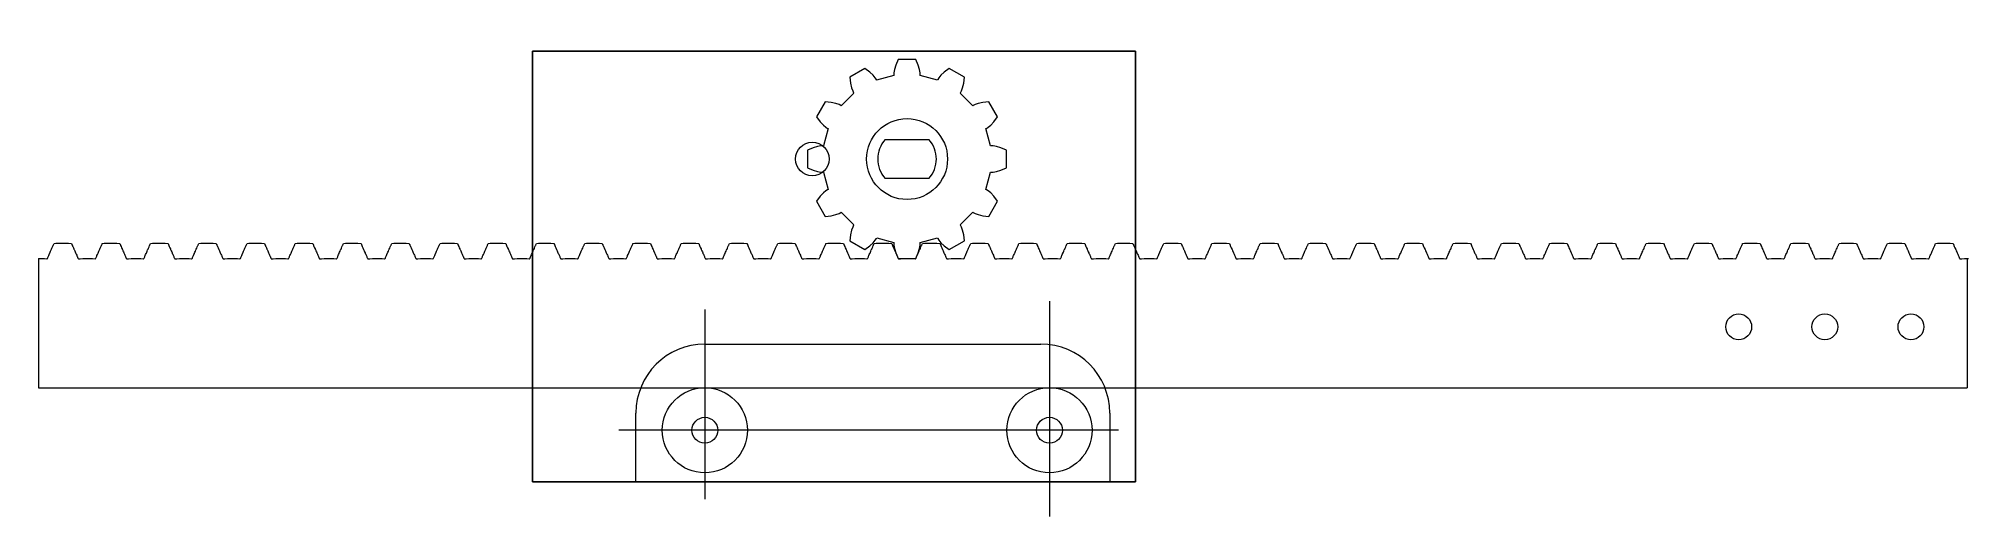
# Model space of a CAD drawing. Header units: millimetres. Extents: x -77 to 147, y -84 to -29.
import ezdxf

# ---------------------------------------------------------------- set-up
doc = ezdxf.new("R2010")
doc.units = ezdxf.units.MM
doc.layers.get('0').update_dxf_attribs({"linetype": 'CONTINUOUS', "lineweight": 0, "true_color": 0xffffff})
for name, color, linetype, lineweight, true_color in [('base', 7, 'CONTINUOUS', 0, 0x000000), ('midplate', 7, 'CONTINUOUS', 0, 0x000000), ('skeleton', 5, 'CONTINUOUS', 0, 0x0000ff), ('topplate', 7, 'CONTINUOUS', 0, 0x000000)]:
    doc.layers.add(name, color=color, linetype=linetype, lineweight=lineweight, true_color=true_color)

# ---------------------------------------------------------------- blocks, each defined once
blk = doc.blocks.new('rack')
for p, q in [((-5.94, -40.26), (-5.82, -39.97)), ((-5.82, -39.97), (-5.65, -39.62)), ((-5.65, -39.62), (-5.45, -39.21)), ((-5.45, -39.21), (-5.43, -39.18)), ((-5.43, -39.17), (-5.4, -39.12)), ((-5.43, -39.18), (-5.43, -39.17)), ((-5.4, -39.12), (-5.35, -38.96)), ((-5.35, -38.96), (-5.21, -38.6)), ((-5.21, -38.6), (-5.03, -38.18)), ((-5.03, -38.18), (-4.81, -37.71)), ((-4.81, -37.71), (-4.65, -37.4)), ((-4.65, -37.4), (-4.64, -37.35)), ((-4.64, -37.35), (-4.63, -37.34)), ((-4.63, -37.34), (-4.47, -36.94)), ((-4.47, -36.94), (-4.24, -36.39)), ((-4.24, -36.39), (-3.98, -35.84)), ((-3.98, -35.83), (-3.91, -35.69)), ((-3.98, -35.84), (-3.98, -35.83)), ((-3.91, -35.69), (-3.86, -35.57)), ((-3.86, -35.57), (-3.82, -35.5)), ((-3.82, -35.5), (-3.73, -35.26)), ((-3.73, -35.26), (-3.61, -34.97)), ((-3.61, -34.97), (-2.82, -34.91)), ((-2.82, -34.91), (-1.52, -34.84)), ((-1.52, -34.84), (-0.22, -34.81)), ((-0.22, -34.81), (1.09, -34.83)), ((1.09, -34.83), (2.39, -34.88)), ((2.39, -34.88), (3.61, -34.97)), ((3.61, -34.97), (3.64, -35.04)), ((3.64, -35.04), (3.8, -35.42)), ((3.8, -35.42), (3.82, -35.47)), ((3.82, -35.47), (3.88, -35.63)), ((3.88, -35.63), (3.94, -35.75)), ((3.94, -35.75), (3.96, -35.79)), ((3.96, -35.79), (4.15, -36.2)), ((4.15, -36.2), (4.4, -36.76)), ((4.4, -36.76), (4.6, -37.27)), ((4.6, -37.27), (4.65, -37.39)), ((4.65, -37.39), (4.72, -37.54)), ((4.72, -37.54), (4.96, -38.03)), ((4.96, -38.03), (5.15, -38.47)), ((5.15, -38.47), (5.3, -38.85)), ((5.3, -38.85), (5.41, -39.15)), ((5.41, -39.15), (5.59, -39.49)), ((5.59, -39.49), (5.77, -39.86)), ((5.77, -39.86), (5.9, -40.17)), ((-10, -41.22), (-9.82, -41.22)), ((-9.82, -41.22), (-8.71, -41.24)), ((-8.71, -41.24), (-7.61, -41.3)), ((-7.61, -41.3), (-6.63, -41.38)), ((-6.63, -41.38), (-6.61, -41.35)), ((-6.61, -41.35), (-6.53, -41.35)), ((-6.53, -41.35), (-6.49, -41.29)), ((-6.49, -41.29), (-6.43, -41.29)), ((-6.43, -41.29), (-6.38, -41.18)), ((-6.38, -41.18), (-6.33, -41.18)), ((-6.33, -41.18), (-6.27, -41.03)), ((-6.27, -41.03), (-6.24, -41.03)), ((-6.24, -41.03), (-6.17, -40.84)), ((-6.17, -40.84), (-6.15, -40.84)), ((-6.15, -40.84), (-6.03, -40.49)), ((-6.03, -40.49), (-5.94, -40.26)), ((5.9, -40.17), (6, -40.42)), ((6, -40.42), (6.07, -40.61)), ((6.07, -40.61), (6.1, -40.7)), ((6.1, -40.7), (6.1, -40.7)), ((6.1, -40.7), (6.1, -40.7)), ((6.1, -40.7), (6.18, -40.91)), ((6.18, -40.91), (6.18, -40.91)), ((6.18, -40.91), (6.2, -40.91)), ((6.2, -40.91), (6.27, -41.09)), ((6.27, -41.09), (6.27, -41.09)), ((6.27, -41.09), (6.31, -41.09)), ((6.31, -41.09), (6.36, -41.22)), ((6.36, -41.22), (6.36, -41.22)), ((6.36, -41.22), (6.42, -41.22)), ((6.42, -41.22), (6.46, -41.31)), ((6.46, -41.31), (6.46, -41.31)), ((6.46, -41.31), (6.53, -41.31)), ((6.53, -41.31), (6.56, -41.37)), ((6.56, -41.37), (6.65, -41.36)), ((6.56, -41.37), (6.56, -41.37)), ((6.65, -41.36), (6.66, -41.38)), ((6.66, -41.38), (7.25, -41.32)), ((6.66, -41.38), (6.66, -41.38)), ((7.25, -41.32), (8.34, -41.25)), ((8.34, -41.25), (9.45, -41.22)), ((9.45, -41.22), (10, -41.22))]:
    blk.add_line(p, q)
blk = doc.blocks.new('gear_12')
for p, q in [((-7.16, 40.76), (-14.18, 38.87)), ((-5.59, 38.81), (-7.16, 40.76)), ((-7.16, 40.76), (-7.16, 40.76)), ((7.16, 40.76), (5.59, 38.81)), ((14.18, 38.87), (7.16, 40.76)), ((-14.2, 32.01), (-20.62, 28.3)), ((-14.56, 36.4), (-14.61, 34.46)), ((-14.61, 34.46), (-14.47, 33.08)), ((-14.18, 38.87), (-14.56, 36.4)), ((-14.47, 33.08), (-14.29, 32.27)), ((-14.29, 32.27), (-14.2, 32.01)), ((-4.58, 37.15), (-5.59, 38.81)), ((-4.01, 35.89), (-4.58, 37.15)), ((-3.76, 35.09), (-4.01, 35.89)), ((-3.71, 34.82), (-3.76, 35.09)), ((3.71, 34.82), (-3.71, 34.82)), ((3.76, 35.09), (3.71, 34.82)), ((4.01, 35.89), (3.76, 35.09)), ((4.58, 37.15), (4.01, 35.89)), ((5.59, 38.81), (4.58, 37.15)), ((14.56, 36.4), (14.18, 38.87)), ((14.18, 38.87), (14.18, 38.87)), ((14.2, 32.01), (14.29, 32.27)), ((20.62, 28.3), (14.2, 32.01)), ((14.29, 32.27), (14.47, 33.08)), ((14.47, 33.08), (14.61, 34.46)), ((14.61, 34.46), (14.56, 36.4)), ((-26.58, 31.72), (-31.72, 26.58)), ((-31.72, 26.58), (-30.81, 24.25)), ((-30.81, 24.25), (-29.88, 22.54)), ((-24.25, 30.81), (-26.58, 31.72)), ((-26.58, 31.72), (-26.58, 31.72)), ((-22.54, 29.88), (-24.25, 30.81)), ((-21.41, 29.07), (-22.54, 29.88)), ((-20.8, 28.51), (-21.41, 29.07)), ((-20.62, 28.3), (-20.8, 28.51)), ((20.8, 28.51), (20.62, 28.3)), ((21.41, 29.07), (20.8, 28.51)), ((22.54, 29.88), (21.41, 29.07)), ((24.25, 30.81), (22.54, 29.88)), ((26.58, 31.72), (24.25, 30.81)), ((31.72, 26.58), (26.58, 31.72)), ((29.88, 22.54), (30.81, 24.25)), ((30.81, 24.25), (31.72, 26.58)), ((31.72, 26.58), (31.72, 26.58)), ((-28.3, 20.62), (-32.01, 14.2)), ((-29.88, 22.54), (-29.07, 21.41)), ((-29.07, 21.41), (-28.51, 20.8)), ((-28.51, 20.8), (-28.3, 20.62)), ((28.3, 20.62), (28.51, 20.8)), ((32.01, 14.2), (28.3, 20.62)), ((28.51, 20.8), (29.07, 21.41)), ((29.07, 21.41), (29.88, 22.54)), ((-38.87, 14.18), (-40.76, 7.16)), ((-36.4, 14.56), (-38.87, 14.18)), ((-38.87, 14.18), (-38.87, 14.18)), ((-34.46, 14.61), (-36.4, 14.56)), ((-33.08, 14.47), (-34.46, 14.61)), ((-32.27, 14.29), (-33.08, 14.47)), ((-32.01, 14.2), (-32.27, 14.29)), ((32.27, 14.29), (32.01, 14.2)), ((33.08, 14.47), (32.27, 14.29)), ((34.46, 14.61), (33.08, 14.47)), ((36.4, 14.56), (34.46, 14.61)), ((38.87, 14.18), (36.4, 14.56)), ((40.76, 7.16), (38.87, 14.18)), ((-40.76, 7.16), (-38.81, 5.59)), ((-38.81, 5.59), (-37.15, 4.58)), ((-37.15, 4.58), (-35.89, 4.01)), ((-35.89, 4.01), (-35.09, 3.76)), ((-35.09, 3.76), (-34.82, 3.71)), ((-34.82, 3.71), (-34.82, -3.71)), ((34.82, 3.71), (35.09, 3.76)), ((34.82, -3.71), (34.82, 3.71)), ((35.09, 3.76), (35.89, 4.01)), ((35.89, 4.01), (37.15, 4.58)), ((37.15, 4.58), (38.81, 5.59)), ((38.81, 5.59), (40.76, 7.16)), ((40.76, 7.16), (40.76, 7.16)), ((-38.81, -5.59), (-40.76, -7.16)), ((-40.76, -7.16), (-40.76, -7.16)), ((-40.76, -7.16), (-38.87, -14.18)), ((-37.15, -4.58), (-38.81, -5.59)), ((-35.89, -4.01), (-37.15, -4.58)), ((-35.09, -3.76), (-35.89, -4.01)), ((-34.82, -3.71), (-35.09, -3.76)), ((35.09, -3.76), (34.82, -3.71)), ((35.89, -4.01), (35.09, -3.76)), ((37.15, -4.58), (35.89, -4.01)), ((38.81, -5.59), (37.15, -4.58)), ((40.76, -7.16), (38.81, -5.59)), ((38.87, -14.18), (40.76, -7.16)), ((-38.87, -14.18), (-36.4, -14.56)), ((-36.4, -14.56), (-34.46, -14.61)), ((-34.46, -14.61), (-33.08, -14.47)), ((-33.08, -14.47), (-32.27, -14.29)), ((-32.27, -14.29), (-32.01, -14.2)), ((-32.01, -14.2), (-28.3, -20.62)), ((28.3, -20.62), (32.01, -14.2)), ((32.01, -14.2), (32.27, -14.29)), ((32.27, -14.29), (33.08, -14.47)), ((33.08, -14.47), (34.46, -14.61)), ((34.46, -14.61), (36.4, -14.56)), ((36.4, -14.56), (38.87, -14.18)), ((-29.88, -22.54), (-30.81, -24.25)), ((-29.07, -21.41), (-29.88, -22.54)), ((-28.51, -20.8), (-29.07, -21.41)), ((-28.3, -20.62), (-28.51, -20.8)), ((28.51, -20.8), (28.3, -20.62)), ((29.07, -21.41), (28.51, -20.8)), ((29.88, -22.54), (29.07, -21.41)), ((30.81, -24.25), (29.88, -22.54)), ((-30.81, -24.25), (-31.72, -26.58)), ((-31.72, -26.58), (-31.72, -26.58)), ((-31.72, -26.58), (-26.58, -31.72)), ((-26.58, -31.72), (-24.25, -30.81)), ((-24.25, -30.81), (-22.54, -29.88)), ((-22.54, -29.88), (-21.41, -29.07)), ((-21.41, -29.07), (-20.8, -28.51)), ((-20.8, -28.51), (-20.62, -28.3)), ((-20.62, -28.3), (-14.2, -32.01)), ((14.2, -32.01), (20.62, -28.3)), ((20.62, -28.3), (20.8, -28.51)), ((20.8, -28.51), (21.41, -29.07)), ((21.41, -29.07), (22.54, -29.88)), ((22.54, -29.88), (24.25, -30.81)), ((24.25, -30.81), (26.58, -31.72)), ((26.58, -31.72), (31.72, -26.58)), ((26.58, -31.72), (26.58, -31.72)), ((31.72, -26.58), (30.81, -24.25)), ((-14.47, -33.08), (-14.61, -34.46)), ((-14.61, -34.46), (-14.56, -36.4)), ((-14.56, -36.4), (-14.18, -38.87)), ((-14.29, -32.27), (-14.47, -33.08)), ((-14.2, -32.01), (-14.29, -32.27)), ((-14.18, -38.87), (-14.18, -38.87)), ((-14.18, -38.87), (-7.16, -40.76)), ((-7.16, -40.76), (-5.59, -38.81)), ((-5.59, -38.81), (-4.58, -37.15)), ((-4.58, -37.15), (-4.01, -35.89)), ((-4.01, -35.89), (-3.76, -35.09)), ((-3.76, -35.09), (-3.71, -34.82)), ((-3.71, -34.82), (3.71, -34.82)), ((3.71, -34.82), (3.76, -35.09)), ((3.76, -35.09), (4.01, -35.89)), ((4.01, -35.89), (4.58, -37.15)), ((4.58, -37.15), (5.59, -38.81)), ((5.59, -38.81), (7.16, -40.76)), ((7.16, -40.76), (14.18, -38.87)), ((14.18, -38.87), (14.56, -36.4)), ((14.29, -32.27), (14.2, -32.01)), ((14.47, -33.08), (14.29, -32.27)), ((14.61, -34.46), (14.47, -33.08)), ((14.56, -36.4), (14.61, -34.46)), ((7.16, -40.76), (7.16, -40.76))]:
    blk.add_line(p, q)

msp = doc.modelspace()

# ---------------------------------------------------------------- linework, layer by layer
at = {"layer": 'base'}
for p, q in [((50, -30), (-20, -30)), ((-20, -30), (-20, -80)), ((50, -80), (50, -30)), ((-20, -80), (50, -80))]:
    msp.add_line(p, q, dxfattribs=at)
for centre, radius in [((23.47, -42.52), 4.7), ((12.47, -42.52), 1.95), ((0, -74), 1.5), ((40, -74), 1.5)]:
    msp.add_circle(centre, radius, dxfattribs=at)
at = {"layer": 'midplate'}
for p, q in [((20.94, -40.24), (25.99, -40.24)), ((25.99, -44.79), (20.94, -44.79)), ((-77.33, -54.06), (-77.33, -69.06)), ((146.51, -54.06), (146.51, -69.06)), ((-77.33, -69.06), (146.51, -69.06))]:
    msp.add_line(p, q, dxfattribs=at)
for centre, radius in [((120, -62), 1.5), ((130, -62), 1.5), ((140, -62), 1.5), ((0, -74), 4.94), ((40, -74), 4.94), ((0, -74), 1.5), ((40, -74), 1.5)]:
    msp.add_circle(centre, radius, dxfattribs=at)
for start, end in [(138.001, 221.999), (318.001, 41.999)]:
    msp.add_arc((23.47, -42.52), 3.4, start, end, dxfattribs=at)
at = {"layer": 'skeleton'}
for p, q in [((-20, -30), (50, -30)), ((-20, -80), (-20, -30)), ((50, -30), (50, -80)), ((0, -60), (0, -82)), ((40, -59), (40, -84)), ((48, -74), (-10, -74)), ((50, -80), (-20, -80))]:
    msp.add_line(p, q, dxfattribs=at)
at = {"layer": 'topplate'}
for p, q in [((0, -64), (39, -64)), ((-8, -80), (-8, -72)), ((47, -72), (47, -80)), ((47, -80), (-8, -80))]:
    msp.add_line(p, q, dxfattribs=at)
for centre in [(0, -74), (40, -74)]:
    msp.add_circle(centre, 1.5, dxfattribs=at)
for centre, start, end in [((0, -72), 90, 180), ((39, -72), 0, 90)]:
    msp.add_arc(centre, 8, start, end, dxfattribs=at)

# ---------------------------------------------------------------- block references
at = {"layer": 'midplate', "xscale": 0.28, "yscale": 0.28, "rotation": 194.99999999999994}
msp.add_blockref('gear_12', (23.47, -42.52), dxfattribs=at)
at = {"layer": 'midplate', "xscale": 0.28, "yscale": 0.28, "row_count": 1, "column_count": 40, "row_spacing": 0, "column_spacing": 5.6}
msp.add_blockref('rack', (-74.53, -42.52), dxfattribs=at)

doc.saveas('drawing.dxf')
